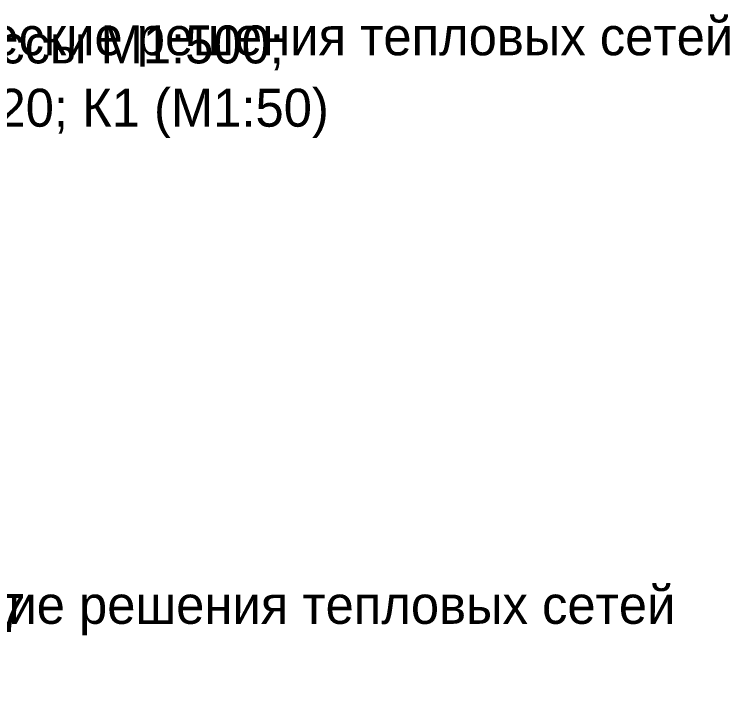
# Model space of a CAD drawing. Header units: millimetres. Extents: x 1990 to 8783, y 397 to 3825.
# Drawn here: x 4797 to 6117, y 2145 to 3421 of the extents above; entities that cross this region are included whole.
import ezdxf
from ezdxf.enums import TextEntityAlignment as Align

# ---------------------------------------------------------------- set-up
doc = ezdxf.new("R2018")
doc.units = ezdxf.units.MM
doc.layers.add('Форматы', color=7, linetype='Continuous')
doc.styles.add('-ISOCPEUR-', font='isocpeur.ttf')
doc.styles.get("Standard").update_dxf_attribs({"font": 'arial.ttf'})

# ---------------------------------------------------------------- blocks, each defined once
blk = doc.blocks.new('*U377')
blk.add_attdef('РАЗРАБОТАЛ', text='', height=2.5).set_placement((250.5, -264.2), align=Align.MIDDLE_LEFT)
at = {"flags": 8}
for tag, height, p in [('ДАТА', 2.5, (290.1, -264.4)), ('ЛИСТ', 3, (386.4, -271.9)), ('ЛИСТОВ', 3, (403.9, -271.9))]:
    blk.add_attdef(tag, text='', height=height, dxfattribs=at).set_placement(p, align=Align.MIDDLE_CENTER)
blk.add_attdef('ПРОВЕРИЛ', (250.7, -270.7), '', height=2.5)
at = {"lineweight": 30, "flags": 104}
for tag, p in [('ТЕПЛОВЫЕ_СЕТИ', (330, -269.5)), ('ИМЯ_ЧЕРТЕЖА', (330, -284.5))]:
    blk.add_attdef(tag, text='', height=3, dxfattribs=at).set_placement(p, align=Align.MIDDLE_CENTER)
at = {"style": '-ISOCPEUR-', "flags": 8}
blk.add_attdef('ФОРМАТ', text='', height=3, dxfattribs=at).set_placement((381, -294.7), align=Align.MIDDLE_CENTER)
blk = doc.blocks.new('*U369')
blk.add_attdef('РАЗРАБОТАЛ', text='', height=2.5).set_placement((424.5, -264.2), align=Align.MIDDLE_LEFT)
at = {"flags": 8}
for tag, height, p in [('ДАТА', 2.5, (464.1, -264.4)), ('ЛИСТ', 3, (560.4, -271.9)), ('ЛИСТОВ', 3, (577.9, -271.9))]:
    blk.add_attdef(tag, text='', height=height, dxfattribs=at).set_placement(p, align=Align.MIDDLE_CENTER)
blk.add_attdef('ПРОВЕРИЛ', (424.7, -270.7), '', height=2.5)
at = {"lineweight": 30, "flags": 104}
for tag, p in [('ТЕПЛОВЫЕ_СЕТИ', (504, -269.5)), ('ИМЯ_ЧЕРТЕЖА', (504, -284.5))]:
    blk.add_attdef(tag, text='', height=3, dxfattribs=at).set_placement(p, align=Align.MIDDLE_CENTER)
at = {"style": '-ISOCPEUR-', "flags": 8}
blk.add_attdef('ФОРМАТ', text='', height=3, dxfattribs=at).set_placement((555, -294.7), align=Align.MIDDLE_CENTER)

msp = doc.modelspace()

# ---------------------------------------------------------------- block references
at = {"layer": 'Форматы'}
ref = msp.add_blockref('*U377', (3788.632, 3685.185), dxfattribs=at)
lines = msp.add_mtext('План теплотрассы М1:500;\\PРазрез 1-1 М1:20; К1 (М1:50)', dxfattribs={"layer": '0', "insert": (4118.632, 3400.685), "char_height": 70, "attachment_point": 1})
ref.add_attrib('ИМЯ_ЧЕРТЕЖА', '', (4118.632, 3400.685), dxfattribs={"flags": 104}).embed_mtext(lines)
lines = msp.add_mtext('Тепломеханические решения тепловых сетей', dxfattribs={"layer": '0', "insert": (4118.632, 3415.685), "char_height": 70, "attachment_point": 1})
ref.add_attrib('ТЕПЛОВЫЕ_СЕТИ', '', (4118.632, 3415.685), dxfattribs={"flags": 104}).embed_mtext(lines)
ref = msp.add_blockref('*U369', (3508.029, 2636.836), dxfattribs=at)
lines = msp.add_mtext('Врезка на ж.д. №7\\P (М1:50)', dxfattribs={"layer": '0', "insert": (4012.029, 2352.336), "char_height": 70, "attachment_point": 1})
ref.add_attrib('ИМЯ_ЧЕРТЕЖА', '', (4012.029, 2352.336), dxfattribs={"flags": 104}).embed_mtext(lines)
lines = msp.add_mtext('Тепломеханические решения тепловых сетей', dxfattribs={"layer": '0', "insert": (4012.029, 2367.336), "char_height": 70, "attachment_point": 1})
ref.add_attrib('ТЕПЛОВЫЕ_СЕТИ', '', (4012.029, 2367.336), dxfattribs={"flags": 104}).embed_mtext(lines)

doc.saveas('drawing.dxf')
